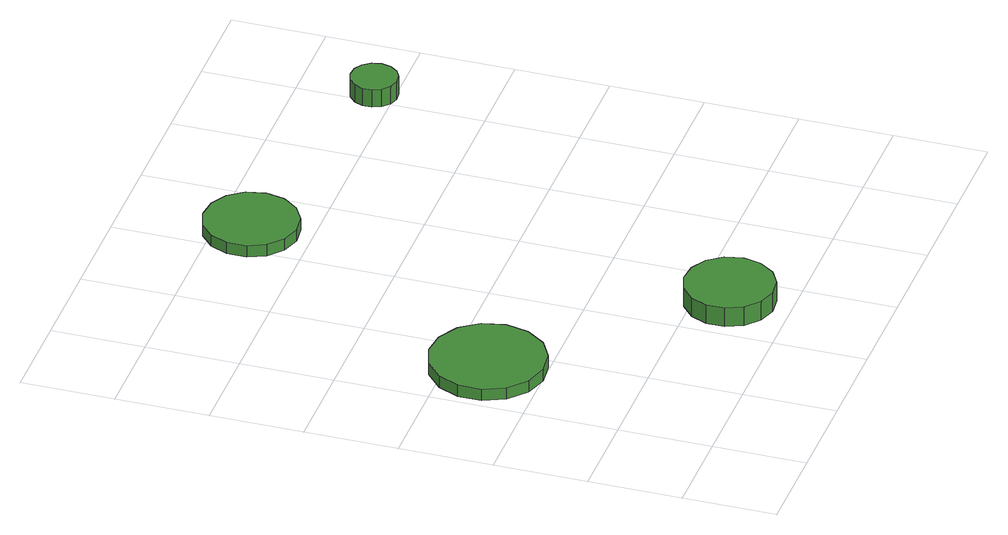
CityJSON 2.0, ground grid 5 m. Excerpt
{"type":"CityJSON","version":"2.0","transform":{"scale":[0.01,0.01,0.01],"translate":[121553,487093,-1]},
"CityObjects":{
"tree1":{"type":"SolitaryVegetationObject","attributes":{"function":"something"},"geometry":[{"type":"MultiSurface","lod":"1","boundaries":[[[0,1,2,3,4,5,6,7,8,9,10,11,12,13,14]],[[15,16,17,18,19,20,21,22,23,24,25,26,27,28,29]],[[0,29,28,1]],[[1,28,27,2]],[[2,27,26,3]],[[3,26,25,4]],[[4,25,24,5]],[[5,24,23,6]],[[6,23,22,7]],[[7,22,21,8]],[[8,21,20,9]],[[9,20,19,10]],[[10,19,18,11]],[[11,18,17,12]],[[12,17,16,13]],[[13,16,15,14]],[[14,15,29,0]]]}]},
"tree2":{"type":"SolitaryVegetationObject","attributes":{"function":"something"},"geometry":[{"type":"MultiSurface","lod":"1","boundaries":[[[30,31,32,33,34,35,36,37,38,39,40,41,42,43,44]],[[45,46,47,48,49,50,51,52,53,54,55,56,57,58,59]],[[30,59,58,31]],[[31,58,57,32]],[[32,57,56,33]],[[33,56,55,34]],[[34,55,54,35]],[[35,54,53,36]],[[36,53,52,37]],[[37,52,51,38]],[[38,51,50,39]],[[39,50,49,40]],[[40,49,48,41]],[[41,48,47,42]],[[42,47,46,43]],[[43,46,45,44]],[[44,45,59,30]]]}]},
"tree3":{"type":"SolitaryVegetationObject","attributes":{"function":"something"},"geometry":[{"type":"MultiSurface","lod":"1","boundaries":[[[60,61,62,63,64,65,66,67,68,69,70,71,72,73,74]],[[75,76,77,78,79,80,81,82,83,84,85,86,87,88,89]],[[60,89,88,61]],[[61,88,87,62]],[[62,87,86,63]],[[63,86,85,64]],[[64,85,84,65]],[[65,84,83,66]],[[66,83,82,67]],[[67,82,81,68]],[[68,81,80,69]],[[69,80,79,70]],[[70,79,78,71]],[[71,78,77,72]],[[72,77,76,73]],[[73,76,75,74]],[[74,75,89,60]]]}]},
"tree4":{"type":"SolitaryVegetationObject","attributes":{"function":"something"},"geometry":[{"type":"MultiSurface","lod":"1","boundaries":[[[90,91,92,93,94,95,96,97,98,99,100,101,102,103,104]],[[105,106,107,108,109,110,111,112,113,114,115,116,117,118,119]],[[90,119,118,91]],[[91,118,117,92]],[[92,117,116,93]],[[93,116,115,94]],[[94,115,114,95]],[[95,114,113,96]],[[96,113,112,97]],[[97,112,111,98]],[[98,111,110,99]],[[99,110,109,100]],[[100,109,108,101]],[[101,108,107,102]],[[102,107,106,103]],[[103,106,105,104]],[[104,105,119,90]]]}]}
},
"vertices":[
[656,1299,128],[629,1423,128],[555,1525,128],[445,1588,128],[319,1602,128],[198,1563,128],[104,1478,128],[53,1362,128],[53,1235,128],[104,1119,128],[198,1035,128],[319,995,128],[445,1009,128],[555,1072,128],[629,1175,128],[629,1175,60],[555,1072,60],[445,1009,60],[319,995,60],[198,1035,60],[104,1119,60],[53,1235,60],[53,1362,60],[104,1478,60],[198,1563,60],[319,1602,60],[445,1588,60],[555,1525,60],[629,1423,60],[656,1299,60],
[1542,324,171],[1521,421,171],[1463,500,171],[1378,550,171],[1280,560,171],[1186,529,171],[1112,463,171],[1072,373,171],[1072,275,171],[1112,185,171],[1186,119,171],[1280,88,171],[1378,98,171],[1463,148,171],[1521,228,171],[1521,228,60],[1463,148,60],[1378,98,60],[1280,88,60],[1186,119,60],[1112,185,60],[1072,275,60],[1072,373,60],[1112,463,60],[1186,529,60],[1280,560,60],[1378,550,60],[1463,500,60],[1521,421,60],[1542,324,60],
[1441,2817,128],[1420,2919,128],[1359,3003,128],[1269,3054,128],[1166,3065,128],[1067,3033,128],[990,2964,128],[948,2869,128],[948,2765,128],[990,2671,128],[1067,2601,128],[1166,2569,128],[1269,2580,128],[1359,2632,128],[1420,2716,128],[1420,2716,61],[1359,2632,61],[1269,2580,61],[1166,2569,61],[1067,2601,61],[990,2671,61],[948,2765,61],[948,2869,61],[990,2964,61],[1067,3033,61],[1166,3065,61],[1269,3054,61],[1359,3003,61],[1420,2919,61],[1441,2817,61],
[2697,2608,165],[2686,2658,165],[2656,2700,165],[2611,2726,165],[2560,2731,165],[2511,2715,165],[2473,2680,165],[2452,2633,165],[2452,2582,165],[2473,2535,165],[2511,2500,165],[2560,2484,165],[2611,2490,165],[2656,2515,165],[2686,2557,165],[2686,2557,61],[2656,2515,61],[2611,2490,61],[2560,2484,61],[2511,2500,61],[2473,2535,61],[2452,2582,61],[2452,2633,61],[2473,2680,61],[2511,2715,61],[2560,2731,61],[2611,2726,61],[2656,2700,61],[2686,2658,61],[2697,2608,61]
]}
